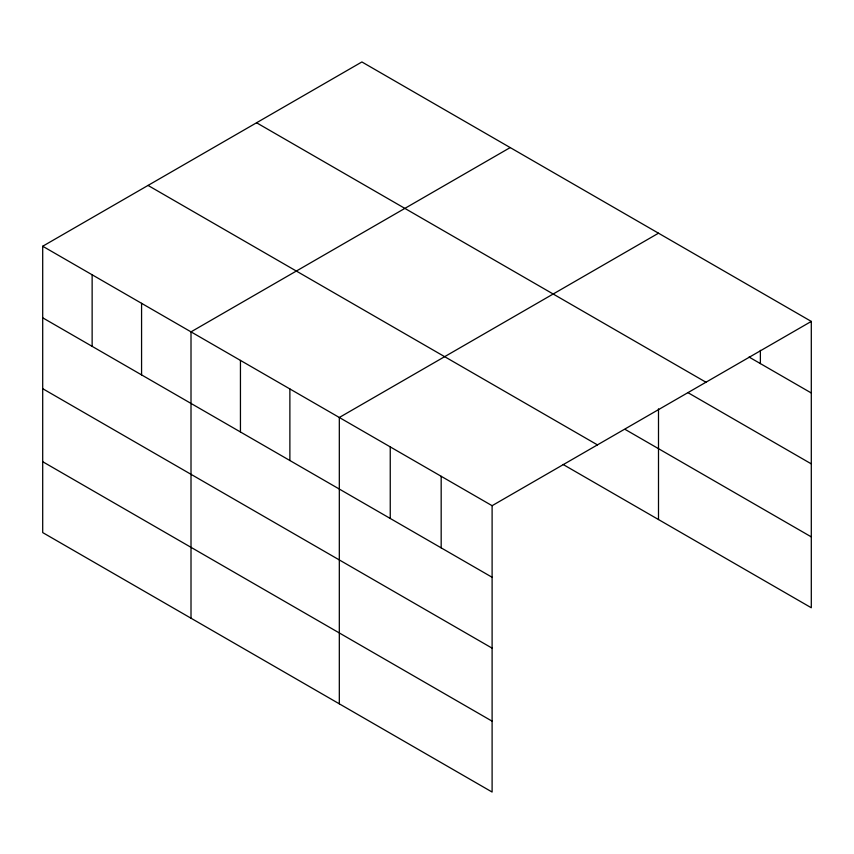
<?xml version="1.0" encoding="UTF-8"?>
<svg xmlns="http://www.w3.org/2000/svg" width="854" height="854" viewBox="0 0 854 854"><rect width="100%" height="100%" fill="white"/><g stroke="black" fill="none" stroke-linecap="round" stroke-linejoin="round"><path stroke-width="1.28" d="M42.7 246.24L492.107 505.696L492.107 792.042L42.7 532.586L42.7 246.24L361.893 61.958L811.3 321.414L811.3 607.76L563.074 464.459M510.19 147.582L191.008 331.864L191.008 618.2M658.498 233.195L339.316 417.489L339.316 703.824M492.107 505.696L811.3 321.414M749.043 357.047L811.3 392.989M256.552 122.762L705.97 382.229M687.929 392.637L811.3 463.871M625.16 429.423L811.3 536.888M148.03 185.425L597.448 444.891M42.7 317.805L492.107 577.272M42.7 388.687L492.107 648.154M42.7 461.704L492.107 721.171M760.37 350.332L760.37 363.59M658.498 408.842L658.498 519.542M441.176 476.297L441.176 547.873M390.246 446.888L390.246 518.463M289.88 388.944L289.88 460.519M240.444 360.399L240.444 431.975M141.572 303.319L141.572 374.895M92.136 274.774L92.136 346.35"/></g></svg>
